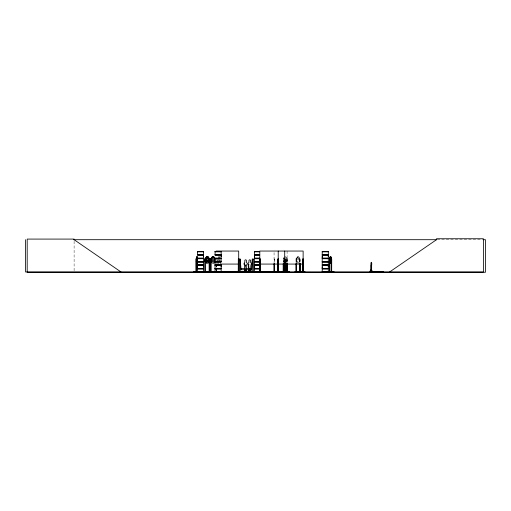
<?xml version="1.0" encoding="UTF-8"?>
<svg xmlns="http://www.w3.org/2000/svg" width="511" height="511" viewBox="0 0 511 511"><rect width="100%" height="100%" fill="white"/><g stroke="black" fill="none" stroke-linecap="round" stroke-linejoin="round"><path stroke-width="0.38" stroke-dasharray="2.56 1.92" d="M286.831 258.885L287.252 258.962M296.45 258.853L296.444 262.788M299.67 258.853L299.638 262.788M218.823 256.931L219.692 256.995L218.778 256.931M286.799 258.956L286.799 262.788M299.638 258.956L300.098 258.962L300.098 262.788M219.391 260.667L219.679 259.869M217.942 258.943L218.81 256.873L217.897 258.943L217.897 261.006M283.247 262.788L283.19 258.943L284.186 257.435M283.158 258.943L284.218 257.435M285.847 263.069L287.137 260.987M298.686 263.069L300.046 261.006L298.718 263.069L297.332 263.069L295.997 261.006L295.997 258.943L297.364 256.873L298.718 256.873L300.046 258.943L299.995 262.788M297.383 256.931L296.041 258.962L296.086 262.788M437.295 239.697L482.295 239.697M284.544 256.931L285.853 256.931L286.473 260.508M298.692 256.931L297.351 256.931L296.699 258.962L296.699 260.508L297.574 261.734L298.45 261.734L299.312 260.508L298.667 256.931L300.008 258.962M219.059 257.199L219.391 257.199M287.208 258.943L285.847 256.873L287.208 258.943L287.239 262.878M295.997 258.943L296.546 258.962L296.546 262.788M274.068 258.962L274.439 258.962L274.439 262.878M283.203 258.962L283.701 258.962M283.235 260.987L284.161 262.558M295.997 261.006L297.364 263.069M244.68 265.062L245.772 265.062M244.68 265.132L245.772 265.132M244.68 265.266L246.315 265.266M219.692 256.963L220.49 258.962M218.829 259.869L219.104 260.667M299.733 258.962L299.733 262.788M296.182 258.962L296.182 262.788M287.093 251.048L287.093 263.306M287.016 258.962L287.016 262.878M286.869 258.962L286.869 262.878M283.343 258.962L283.343 262.788M274.215 258.962L274.292 262.878M274.068 252.581L274.068 263.306M245.599 265.266L245.599 267.509M245.395 265.266L245.395 267.509M220.35 261.255L220.35 263.555M220.254 259.722L220.254 262.022M220.107 261.255L220.107 263.555M219.692 258.464L219.692 260.667M218.81 258.464L218.81 260.661M218.152 261.255L218.152 263.555M218.012 261.255L218.012 263.555M217.916 261.255L217.916 263.555M217.775 259.722L217.775 262.022M216.613 258.962L216.613 260.527M216.613 261.313L216.613 263.663M216.613 264.449L216.613 267.585M216.613 268.371L216.613 270.721M216.53 264.449L216.53 267.585M216.53 268.371L216.53 270.721M216.23 264.449L216.23 267.585M216.23 268.371L216.23 270.721M216.147 264.449L216.147 267.585M216.147 268.371L216.147 270.721M74.108 241.269L74.108 271.194M246.04 264.922A1.086 1.086 0 0 1 245.216 265.024M297.785 257.199L297.357 259.869L298.22 260.667L298.667 258.962L298.22 257.199L297.785 257.199"/><path stroke-width="0.77" d="M197.489 268.364L197.489 266.87L197.482 268.364L203.576 268.364L203.576 265.369L197.482 265.369M203.57 266.87L203.57 265.369M203.57 256.624L203.57 255.13L197.482 255.13M221.148 266.87L221.148 265.369L215.061 265.369M221.148 256.624L221.148 255.13L215.061 255.13M260.546 268.364L254.452 268.364L254.459 266.87M259.652 258.119L254.452 258.119L254.459 256.624M322.217 268.364L322.217 265.369L328.311 265.369L328.305 268.364L322.217 268.364L322.224 266.87M322.217 258.119L322.217 255.13L328.311 255.13L328.305 258.119L322.217 258.119L322.224 256.624M328.305 266.87L328.305 265.369M328.305 256.624L328.305 255.13M257.423 271.941L262.303 271.711L254.44 271.858L254.459 268.965L260.546 268.965M262.303 271.731L254.459 271.769M371.542 271.354L371.631 265.081A1.629 0.422 -90 0 0 371.631 262.775A1.629 0.422 -90 0 0 371.037 262.775A1.629 0.422 -90 0 0 371.037 265.081L371.069 271.488L371.037 265.081M371.638 271.405L371.631 265.081M196.435 258.853L196.052 258.962L196.052 271.98M196.435 261.83L196.824 259.824L197.47 259.824M329.729 271.98L329.627 258.949M331.364 258.853L331.377 271.98L331.76 271.507M370.954 270.543C371.861 270.504 370.29 270.185 370.884 270.6M370.52 270.645L370.494 270.262L370.705 270.549M209.229 258.885L209.593 258.962L207.99 256.931L206.393 256.931L205.588 258.962L205.588 260.508L206.661 261.734L207.734 261.734L208.788 260.508L208.788 258.962L207.996 256.931M210.736 271.98L210.685 258.962L211.126 258.783L211.075 271.98M215.112 258.853L215.47 258.962L213.905 256.873L212.25 256.873L210.621 258.943L210.621 261.006L212.25 263.069L213.905 263.069L215.533 261.006L213.879 263.018M239.122 259.435L240.208 259.435L241.051 269.719L251.636 269.719L252.281 259.435L253.367 259.435M197.022 257.199L196.543 263.459L196.933 264.685L197.316 264.685M245.44 270.402L245.804 270.549M249.905 270.555L249.579 270.504M197.47 271.973L197.482 268.965L203.576 268.965L203.576 271.852L193.739 271.973M215.003 261.677L221.161 261.766M215.048 271.858L215.067 258.783M193.835 271.98L200.165 271.941M329.806 258.962L330.151 256.931L330.885 256.931L331.179 260.508L330.726 261.734L330.266 261.734L329.806 260.508L329.806 258.962L329.461 258.962L329.442 261.006L330.138 263.069L330.898 263.069L331.594 261.006L331.594 258.943L330.898 256.873L330.138 256.873L329.442 258.943L329.576 271.973M327.347 271.941L333.887 271.737L322.211 271.852L322.224 268.965L328.311 268.965L328.311 271.852M331.658 271.973L331.722 258.962L331.32 258.962M370.622 270.313L370.513 270.626M197.565 261.351L197.578 264.244M271.993 271.731L276.227 271.98M370.149 271.973L370.194 270.919L372.123 270.919M370.788 271.973L370.775 270.919M382.924 271.973L382.956 271.596M383.569 271.973L383.589 271.596L381.66 271.769M196.23 271.98L196.186 258.943L196.773 256.873L197.418 256.873M196.824 256.873L196.186 258.943M196.307 261.907L196.876 259.824M329.461 258.962L330.189 256.873M330.847 263.069L331.524 260.987M281.823 271.916L289.335 271.948L281.791 271.948M284.621 271.941L284.723 251.048M294.649 271.941L304.978 271.737M214.895 271.941L215.418 271.507L215.418 271.98M214.907 271.731L222.521 271.737L214.907 271.916M212.276 256.931L211.471 258.962L211.471 260.508L212.544 261.734L213.617 261.734L214.671 260.508L214.671 258.962L213.879 256.931L212.276 256.931L210.673 258.962M207.996 259.869L207.453 260.667L206.917 260.667L206.399 259.869L206.917 257.199L207.453 257.199L207.996 258.962M209.631 271.98L209.651 258.943L208.022 256.873L206.367 256.873L204.732 258.943L204.739 261.006L206.367 263.069L208.022 263.069L209.651 261.006M244.603 271.596L244.399 270.919L244.143 271.973M244.271 271.596L245.082 271.954L244.418 271.769M246.11 271.973L246.238 271.769C247.1 272.574 246.589 269.514 246.858 271.769L246.711 271.769M246.251 271.973L246.858 271.769L244.271 271.769M248.742 271.596L248.742 270.919L248.231 271.973L248.41 271.596M248.595 271.967L251.125 271.967M248.557 271.769L249.189 271.98M250.377 271.769L250.85 271.769L250.997 270.919L250.997 271.769L250.243 271.973M254.44 261.613L259.658 261.766M389.599 271.98L436.509 239.697L436.509 238.746L483.412 238.746L483.412 271.98L25.55 271.98L25.55 239.697M210.57 271.948L211.177 271.507L211.177 271.98M205.301 271.98L205.281 258.898L204.809 258.962L204.86 271.98M197.501 261.185L197.169 262.456C196.633 257.978 196.537 267.777 197.163 263.063L197.514 264.417M73.507 239.697L436.752 239.697M483.055 239.697L485.45 239.697L485.45 272.254L27.198 272.254L27.198 239.084L74.108 239.084L74.108 239.697L121.011 271.98M216.147 251.048L238.701 251.048L238.701 271.98L238.784 258.962L238.318 258.962L238.273 271.98M197.476 251.521L203.582 251.521M215.054 251.521L221.161 251.521M254.446 251.521L259.658 251.521M322.211 251.521L328.317 251.521M215.054 251.636L221.161 251.642L221.148 254.529L215.061 254.529L215.061 251.642M259.658 251.642L254.446 251.629L254.459 254.529L259.652 254.529M197.489 251.821L203.57 251.821M215.067 251.821L221.148 251.821M254.459 251.821L259.645 251.821M322.224 251.821L328.305 251.821M197.444 254.734L203.621 254.734M215.016 254.734L221.193 254.734M254.408 254.734L259.684 254.734M322.173 254.734L328.349 254.734M197.444 254.919L203.621 254.919M215.016 254.919L221.193 254.919M254.408 254.919L259.684 254.919M322.173 254.919L328.349 254.919M259.652 255.13L254.452 255.13L254.452 258.119M197.412 256.931L196.786 256.931L196.543 258.962L196.543 260.508L196.933 261.734L197.316 261.734M196.971 257.199L197.214 260.667L196.837 259.869M197.482 258.119L203.576 258.119L203.576 255.13M215.061 258.119L221.154 258.119L221.154 255.13M197.444 258.33L203.621 258.33M215.016 258.33L221.193 258.33M254.408 258.33L259.684 258.33M322.173 258.33L328.349 258.33M197.444 258.515L203.621 258.515M215.016 258.515L221.193 258.515M254.408 258.515L259.684 258.515M322.173 258.515L328.349 258.515M197.482 258.726L203.576 258.726L203.576 261.606L197.425 261.689L203.582 261.766M215.061 258.726L221.154 258.726L221.154 261.606L215.054 261.606M259.652 258.726L254.452 258.726L254.452 261.606L259.658 261.613M209.14 258.936L209.152 271.98M259.78 258.962L260.246 258.962L260.163 271.98L260.125 258.962M284.723 258.962L285.157 258.962L285.106 271.941M197.265 260.144C195.841 263.542 198.076 265.222 197.214 260.144M196.256 260.987L196.824 263.069M329.442 261.006L330.189 263.069M197.489 261.53L203.57 261.53M215.067 261.53L221.148 261.53M254.459 261.53L259.645 261.53M328.305 261.53L322.224 261.53L322.217 258.726L328.311 258.726L328.311 261.606L322.211 261.613M322.211 261.766L328.317 261.734M197.476 261.868L203.582 261.868L203.57 264.768L197.482 264.768M215.054 261.875L221.161 261.868M259.658 261.868L254.446 261.875L254.459 264.768L260.546 264.768M197.489 262.06L203.57 262.06M215.067 262.06L221.148 262.06M254.459 262.06L259.645 262.06M322.224 262.06L328.305 262.06M196.773 263.069L197.418 263.069M196.307 263.938L196.876 266.02M220.809 264.072L238.701 264.072M259.812 264.072L303.144 264.072M215.061 264.768L221.154 264.768M197.444 264.979L203.621 264.979M215.016 264.979L221.193 264.979M254.408 264.979L260.591 264.979M322.173 264.979L328.349 264.979M197.444 265.164L203.621 265.164M215.016 265.164L221.193 265.164M254.408 265.164L260.591 265.164M322.173 265.164L328.349 265.164M260.546 265.369L254.452 265.369L254.452 268.364M196.831 265.969L197.463 265.969M196.824 266.02L197.47 266.02M215.061 268.364L221.154 268.364L221.154 265.369M197.444 268.569L203.621 268.569M215.016 268.569L221.193 268.569M241.051 268.633L251.636 268.633M254.408 268.569L260.591 268.569M322.173 268.569L328.349 268.569M197.444 268.754L203.621 268.754M215.016 268.754L221.193 268.754M254.408 268.754L260.591 268.754M322.173 268.754L328.349 268.754M215.061 268.965L221.154 268.965L221.154 271.852M248.953 271.245L250.582 271.245L250.914 264.966A1.629 1.629 0 0 0 250.582 262.405L250.582 260.648A0.811 0.811 0 0 0 249.764 259.837A0.811 0.811 0 0 0 248.953 260.648L248.953 262.405A1.629 1.629 0 0 0 248.614 264.966L248.953 271.245L248.614 264.966M377.469 271.462L378.555 271.462M196.02 271.507L196.39 271.98L196.371 258.962M205.307 271.507L204.764 271.507L204.777 271.98M209.644 271.507L209.101 271.507L209.101 271.98M277.869 271.507L278.393 271.507L278.386 271.98M283.203 271.507L283.746 271.507M284.678 271.507L285.202 271.507L285.221 271.973M296.041 271.507L296.591 271.507L296.584 271.98M299.593 271.507L300.142 271.507M302.787 271.507L303.304 271.507M329.474 271.507L329.895 271.507L329.882 271.98M372.072 271.596L370.245 271.596L370.245 270.919M209.101 271.641L203.895 271.98M211.177 271.641L224.035 271.98M227.868 271.711L229.541 271.711M229.733 271.711L231.362 271.98M231.694 271.711L233.425 271.711M237.602 271.718L240.023 271.737M276.611 271.98L280.085 271.948L276.655 271.948M193.822 271.737L203.57 271.769M280.066 271.737L276.617 271.711M281.823 271.737L289.315 271.737M322.224 271.769L333.887 271.737M370.175 271.865L383.608 271.865M330.847 256.873L331.569 258.962L331.511 271.98M383.633 271.967L370.341 271.967M381.43 271.769L379.501 271.769M378.977 271.769L377.048 271.769M372.072 270.919L372.123 271.769M370.718 271.596L370.718 270.172L370.411 271.596M370.603 270.172L370.603 271.596M370.526 270.172L370.526 271.596M331.601 271.507L331.588 271.98M329.857 262.022L329.857 271.98M329.64 271.507L329.659 271.98M303.176 271.507L303.259 271.98L303.259 258.962L302.831 258.962L302.793 271.98M303.087 271.98L303.144 251.048L259.812 251.048L259.773 271.98L259.927 258.962M302.946 258.962L303.017 271.98M302.914 271.507L302.914 271.98M300.098 263.555L300.098 271.98M299.995 263.555L300.04 271.98M299.938 271.507L299.925 271.98M299.791 271.507L299.804 271.98M299.733 263.555L299.695 271.98M299.638 263.555L299.593 271.98M296.546 263.555L296.489 271.98M296.444 263.555L296.374 271.98M296.252 271.507L296.239 271.98M296.182 263.555L296.144 271.98L296.086 263.555M287.297 271.98L287.297 271.507L286.754 271.507L286.754 271.98M287.252 263.555L287.239 271.98M287.156 263.555L287.118 271.98M287.016 263.663L286.99 271.98M286.895 263.555L286.875 271.98L286.799 263.555M285.036 258.962L284.985 271.98M284.895 271.507L284.914 271.98L284.844 258.962M283.701 263.555L283.746 271.98M283.605 263.555L283.65 271.98M283.548 271.507L283.535 271.98M283.401 271.507L283.413 271.98M283.343 263.555L283.343 271.98M283.247 263.555L283.203 271.98M278.265 271.98L278.348 258.962L277.914 258.962L277.875 271.98M278.227 251.048L278.176 271.98M278.035 258.962L278.105 271.98M277.933 271.507L277.997 271.98M275.946 271.98L275.946 271.577L216 271.577L216 271.98M275.276 271.577L275.276 271.98M274.439 263.663L274.464 271.98M274.318 271.507L274.318 271.98M274.215 263.663L274.215 271.98L274.19 271.507M274.068 263.663L274.068 271.98M260.278 271.507L260.278 271.98M259.952 263.663L259.946 271.98M253.367 271.98L253.367 258.962L252.281 258.962L252.281 271.98M252.919 271.577L252.919 271.98M252.249 271.577L252.249 271.98M251.227 268.633L251.227 269.719M250.984 270.919L250.914 271.769M250.147 271.596L250.147 270.172L249.4 270.172L249.4 271.596M248.538 270.919L248.448 271.769M246.008 271.596L246.008 270.172L245.261 270.172L245.261 271.596M241.46 268.633L241.46 269.719M240.208 271.98L240.208 258.962L239.122 258.962L239.122 271.98M239.691 271.577L239.691 271.98M239.02 271.577L239.02 271.98M238.631 271.507L238.631 271.98M238.458 271.507L238.471 271.98M238.401 258.962L238.356 271.98M227.746 271.98L226.028 271.98M225.773 271.98L224.252 271.98M220.484 271.507L220.49 271.98M220.35 271.507L220.375 271.98M220.324 271.507L220.228 271.98M220.107 271.507L220.081 271.98M218.152 271.507L218.184 271.98M218.012 271.507L218.037 271.98M217.916 271.507L217.967 271.98M217.782 271.98L217.782 271.507L217.763 271.98M216.67 271.98L216.613 271.507L216.575 271.98M216.472 271.507L216.46 271.98M216.287 271.507L216.3 271.98M216.23 271.507L216.185 271.98M216.179 271.507L216.147 271.98M215.47 271.507L215.521 271.98M209.542 271.507L209.542 271.98M208.022 256.873L208.022 263.069M206.367 256.873L206.367 263.069M205.205 271.507L205.205 271.98M203.506 271.98L201.66 271.98M197.936 271.507L197.936 271.98M197.84 271.507L197.814 271.98M197.712 271.507L197.757 271.98M197.585 271.507L197.597 271.98M196.147 271.507L196.147 271.98M249.004 264.749A1.086 1.086 0 0 1 248.831 264.519M244.558 264.519A1.086 1.086 0 0 1 244.558 263.433M246.781 264.966L246.443 271.245L244.814 271.245L244.475 264.966A1.629 1.629 0 0 1 244.814 262.405L244.814 260.648A0.811 0.811 0 0 1 245.625 259.837A0.811 0.811 0 0 1 246.443 260.648L246.443 262.405A1.629 1.629 0 0 1 246.781 264.966M330.374 257.199C329.346 262.181 331.958 260.706 330.374 257.199M212.8 257.199L212.282 259.869L212.8 260.667L213.336 260.667L213.879 258.962L213.336 257.199L212.8 257.199M203.582 251.642L197.476 251.636L197.489 254.529L203.576 254.529L203.576 251.642M328.317 251.642L322.211 251.636L322.224 254.529L328.311 254.529L328.311 251.642M328.317 261.868L322.211 261.875L322.224 264.768L328.311 264.768L328.311 261.887"/></g></svg>
